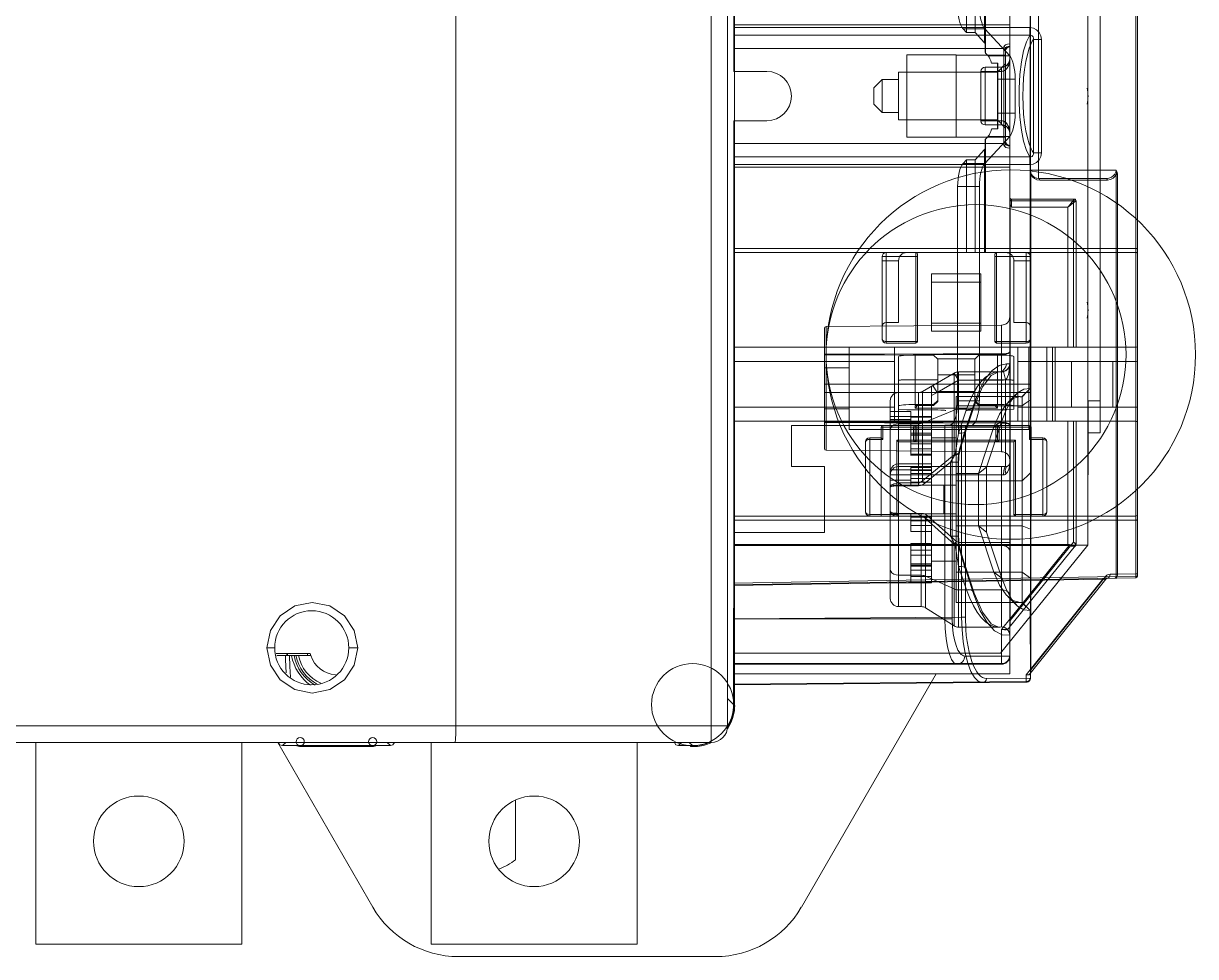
# Model space of a CAD drawing. Header units: millimetres. Extents: x -6000 to 26000, y -6000 to 26000.
# Drawn here: x 97.12 to 116.92, y -4474.11 to -4458.34 of the extents above; entities that cross this region are included whole.
import ezdxf

# ---------------------------------------------------------------- set-up
doc = ezdxf.new("R2010")
doc.units = ezdxf.units.MM
doc.header["$MEASUREMENT"] = 0
doc.layers.add('Чертеж и Рисунок_Ном._пера__7', color=7, linetype='Continuous', lineweight=15)

msp = doc.modelspace()

# ---------------------------------------------------------------- linework, layer by layer
at = {"layer": 'Чертеж и Рисунок_Ном._пера__7', "color": 7, "linetype": 'Continuous', "lineweight": 15}
for p, q in [((108.737, -4470.489), (108.737, -4448.651)), ((104.425, -4470.211), (104.425, -4448.929)), ((109.015, -4448.929), (109.015, -4470.211)), ((109.133, -4449.277), (109.133, -4469.863)), ((109.119, -4449.624), (109.119, -4459.153)), ((114.127, -4449.737), (114.127, -4469.403)), ((113.779, -4450.356), (113.779, -4468.784)), ((115.908, -4451.46), (115.908, -4467.68)), ((115.935, -4451.46), (115.935, -4467.68)), ((115.096, -4451.996), (115.096, -4467.154)), ((114.123, -4454.032), (114.123, -4464.511)), ((115.309, -4453.881), (115.309, -4465.259)), ((113.778, -4454.237), (113.778, -4464.091)), ((113.048, -4456.927), (113.048, -4458.494)), ((113.195, -4458.494), (113.195, -4456.927)), ((113.355, -4458.668), (113.355, -4456.927)), ((113.362, -4458.827), (113.362, -4456.927)), ((113.369, -4456.927), (113.369, -4458.843)), ((114.266, -4458.179), (114.266, -4460.961)), ((113.779, -4458.367), (109.119, -4458.367)), ((109.119, -4458.412), (114.116, -4458.412)), ((114.116, -4458.543), (114.116, -4458.412)), ((109.119, -4458.543), (114.116, -4458.543)), ((113.048, -4458.494), (112.991, -4458.432)), ((112.991, -4458.432), (113.358, -4458.432)), ((113.048, -4458.494), (113.195, -4458.494)), ((113.195, -4458.494), (113.355, -4458.668)), ((113.779, -4458.89), (113.358, -4458.432)), ((114.178, -4458.614), (114.178, -4460.526)), ((114.178, -4458.614), (114.313, -4458.614)), ((114.313, -4460.526), (114.313, -4458.614)), ((109.119, -4458.768), (113.682, -4458.768)), ((113.682, -4458.739), (113.682, -4460.401)), ((113.71, -4458.877), (113.71, -4458.764)), ((112.041, -4458.875), (112.041, -4460.263)), ((112.041, -4458.875), (112.875, -4458.875)), ((112.875, -4460.263), (112.875, -4458.877)), ((113.71, -4458.877), (112.875, -4458.877)), ((113.413, -4458.89), (113.369, -4458.843)), ((113.779, -4458.89), (113.413, -4458.89)), ((113.472, -4459.014), (113.578, -4459.014)), ((113.571, -4460.126), (113.571, -4459.014)), ((113.578, -4459.014), (113.578, -4460.126)), ((113.71, -4460.265), (113.71, -4458.877)), ((109.119, -4459.153), (109.676, -4459.153)), ((111.901, -4459.167), (111.901, -4459.973)), ((113.571, -4459.167), (111.901, -4459.167)), ((113.292, -4459.987), (113.292, -4459.153)), ((113.292, -4459.153), (113.64, -4459.153)), ((113.362, -4460.057), (113.362, -4459.083)), ((113.362, -4459.083), (113.64, -4459.083)), ((113.571, -4459.167), (113.71, -4459.028)), ((113.64, -4460.057), (113.64, -4459.083)), ((111.484, -4459.431), (111.623, -4459.292)), ((111.623, -4459.292), (111.623, -4459.848)), ((111.901, -4459.292), (111.623, -4459.292)), ((113.571, -4459.282), (113.871, -4459.282)), ((113.871, -4459.858), (113.871, -4459.282)), ((111.484, -4459.431), (111.484, -4459.709)), ((111.484, -4459.709), (111.623, -4459.848)), ((109.119, -4459.987), (109.119, -4469.516)), ((109.676, -4459.987), (109.119, -4459.987)), ((111.901, -4459.848), (111.623, -4459.848)), ((113.571, -4459.973), (111.901, -4459.973)), ((113.292, -4459.987), (113.64, -4459.987)), ((113.871, -4459.858), (113.571, -4459.858)), ((113.571, -4459.973), (113.71, -4460.113)), ((113.362, -4460.057), (113.64, -4460.057)), ((113.578, -4460.126), (113.472, -4460.126)), ((109.119, -4460.372), (113.682, -4460.372)), ((112.041, -4460.263), (112.875, -4460.263)), ((113.71, -4460.265), (112.875, -4460.265)), ((113.358, -4460.708), (113.779, -4460.25)), ((113.369, -4462.213), (113.362, -4460.313)), ((113.369, -4460.297), (113.413, -4460.25)), ((113.369, -4460.297), (113.369, -4462.213)), ((113.413, -4460.25), (113.779, -4460.25)), ((113.71, -4460.265), (113.71, -4460.377)), ((114.116, -4460.597), (109.119, -4460.597)), ((113.195, -4460.646), (113.355, -4460.472)), ((113.355, -4462.213), (113.355, -4460.472)), ((114.116, -4460.597), (114.116, -4460.728)), ((114.178, -4460.526), (114.313, -4460.526)), ((114.116, -4460.728), (109.119, -4460.728)), ((109.119, -4460.773), (113.779, -4460.773)), ((112.991, -4460.708), (113.048, -4460.646)), ((112.991, -4460.708), (113.358, -4460.708)), ((113.048, -4460.646), (113.048, -4462.213)), ((113.048, -4460.646), (113.195, -4460.646)), ((113.195, -4460.646), (113.195, -4462.213)), ((115.576, -4460.822), (114.127, -4460.822)), ((114.135, -4460.894), (114.127, -4460.894)), ((114.135, -4460.894), (114.135, -4469.265)), ((114.266, -4460.961), (115.409, -4460.961)), ((114.286, -4460.989), (115.429, -4460.989)), ((115.579, -4460.894), (115.579, -4467.645)), ((115.599, -4460.894), (115.579, -4460.894)), ((115.581, -4460.845), (115.588, -4460.842)), ((115.599, -4460.894), (115.599, -4467.644)), ((112.899, -4464.717), (112.899, -4461.1)), ((112.899, -4461.1), (113.266, -4461.1)), ((113.266, -4464.717), (113.266, -4461.1)), ((114.899, -4461.337), (113.779, -4461.337)), ((113.787, -4468.431), (113.787, -4461.337)), ((113.807, -4461.448), (113.807, -4461.309)), ((114.871, -4461.309), (113.807, -4461.309)), ((114.858, -4463.813), (114.858, -4461.337)), ((114.899, -4463.813), (114.899, -4461.337)), ((114.76, -4461.448), (113.807, -4461.448)), ((114.76, -4463.813), (114.76, -4461.448)), ((109.119, -4462.143), (115.908, -4462.143)), ((109.119, -4462.213), (115.908, -4462.213)), ((111.623, -4463.673), (111.623, -4462.282)), ((112.221, -4462.282), (111.623, -4462.282)), ((111.901, -4462.352), (111.623, -4462.352)), ((111.693, -4462.213), (111.693, -4463.743)), ((111.901, -4463.395), (111.901, -4462.352)), ((112.194, -4463.743), (112.194, -4462.213)), ((112.221, -4463.715), (112.221, -4462.241)), ((113.529, -4463.715), (113.529, -4462.241)), ((114.127, -4462.282), (113.529, -4462.282)), ((113.557, -4462.213), (113.557, -4463.743)), ((113.849, -4462.352), (113.849, -4463.395)), ((113.849, -4462.352), (114.127, -4462.352)), ((114.058, -4462.213), (114.058, -4463.743)), ((112.458, -4463.543), (112.458, -4462.575)), ((112.458, -4462.575), (113.292, -4462.575)), ((113.292, -4463.543), (113.292, -4462.575)), ((112.458, -4462.711), (113.292, -4462.711)), ((110.65, -4465.524), (110.65, -4463.492)), ((110.677, -4463.465), (113.641, -4463.439)), ((110.677, -4465.552), (110.677, -4463.465)), ((111.693, -4463.395), (111.901, -4463.395)), ((112.458, -4463.406), (113.292, -4463.406)), ((112.458, -4463.543), (113.292, -4463.543)), ((113.641, -4463.439), (113.641, -4465.577)), ((113.849, -4463.395), (114.058, -4463.395)), ((112.221, -4463.715), (111.693, -4463.715)), ((111.693, -4463.743), (112.194, -4463.743)), ((114.058, -4463.715), (113.529, -4463.715)), ((113.557, -4463.743), (114.058, -4463.743)), ((109.119, -4463.813), (115.908, -4463.813)), ((113.641, -4463.938), (110.65, -4463.945)), ((111.067, -4465.204), (111.067, -4463.813)), ((111.832, -4465.064), (111.832, -4463.813)), ((111.901, -4463.969), (111.901, -4464.86)), ((112.18, -4463.945), (112.18, -4464.779)), ((112.493, -4463.945), (112.18, -4463.945)), ((112.493, -4463.945), (112.562, -4464.014)), ((113.188, -4464.014), (113.258, -4463.945)), ((113.571, -4463.945), (113.258, -4463.945)), ((113.571, -4464.779), (113.571, -4463.945)), ((113.849, -4463.969), (113.849, -4464.86)), ((113.918, -4465.064), (113.918, -4463.813)), ((114.099, -4465.204), (114.099, -4463.813)), ((114.405, -4463.813), (114.405, -4465.064)), ((114.504, -4465.064), (114.504, -4463.813)), ((114.544, -4465.064), (114.544, -4463.813)), ((111.832, -4464.054), (109.119, -4464.054)), ((110.65, -4464.16), (111.067, -4464.16)), ((112.559, -4464.011), (113.192, -4464.011)), ((112.562, -4464.73), (112.562, -4464.014)), ((113.188, -4464.014), (113.188, -4464.73)), ((113.779, -4464.091), (113.722, -4464.091)), ((115.908, -4464.054), (113.918, -4464.054)), ((114.823, -4464.824), (114.823, -4464.054)), ((115.518, -4464.824), (115.518, -4464.054)), ((112.562, -4464.361), (112.18, -4464.361)), ((112.305, -4464.559), (112.843, -4464.249)), ((113.188, -4464.281), (112.562, -4464.281)), ((112.843, -4464.249), (112.843, -4465.631)), ((112.912, -4464.369), (112.843, -4464.249)), ((112.912, -4464.23), (112.912, -4465.265)), ((112.912, -4464.23), (113.64, -4464.23)), ((113.571, -4464.361), (113.188, -4464.361)), ((113.64, -4464.369), (113.64, -4464.23)), ((113.675, -4464.225), (113.71, -4464.36)), ((113.71, -4465.829), (113.71, -4464.36)), ((110.65, -4464.439), (114.127, -4464.439)), ((112.305, -4464.559), (112.305, -4466.07)), ((112.458, -4464.471), (112.458, -4467.791)), ((112.482, -4464.457), (112.551, -4464.578)), ((112.551, -4464.578), (112.912, -4464.369)), ((113.188, -4464.559), (112.562, -4464.559)), ((112.912, -4464.369), (113.64, -4464.369)), ((110.65, -4464.578), (114.127, -4464.578)), ((111.762, -4468.055), (111.762, -4464.717)), ((112.236, -4464.578), (112.236, -4466.153)), ((112.458, -4464.626), (112.551, -4464.578)), ((112.493, -4464.779), (112.562, -4464.71)), ((112.562, -4464.73), (112.493, -4464.797)), ((112.875, -4468.125), (112.875, -4464.647)), ((112.875, -4464.647), (113.957, -4464.647)), ((113.266, -4464.717), (112.899, -4464.717)), ((113.188, -4464.71), (113.258, -4464.779)), ((113.258, -4464.797), (113.188, -4464.73)), ((113.988, -4464.65), (113.988, -4468.122)), ((115.096, -4464.717), (115.309, -4464.717)), ((115.101, -4465.969), (115.101, -4464.717)), ((111.832, -4464.824), (109.119, -4464.824)), ((110.65, -4464.856), (111.067, -4464.856)), ((111.762, -4464.899), (112.11, -4464.899)), ((111.901, -4464.86), (111.901, -4468.194)), ((112.041, -4464.872), (111.901, -4464.86)), ((112.041, -4464.872), (112.562, -4464.872)), ((112.11, -4464.899), (112.11, -4465.643)), ((112.493, -4464.779), (112.18, -4464.779)), ((112.18, -4464.842), (112.18, -4464.797)), ((112.224, -4464.797), (112.18, -4464.842)), ((112.18, -4464.797), (112.493, -4464.797)), ((113.571, -4464.842), (112.18, -4464.842)), ((112.305, -4465.094), (112.843, -4464.875)), ((112.493, -4464.797), (112.493, -4464.779)), ((113.988, -4464.8), (112.875, -4464.8)), ((112.912, -4465.265), (113.047, -4464.861)), ((112.912, -4464.861), (113.047, -4464.861)), ((113.179, -4464.763), (113.044, -4465.166)), ((113.179, -4464.807), (113.044, -4465.211)), ((113.188, -4464.872), (113.71, -4464.872)), ((113.258, -4464.779), (113.258, -4464.797)), ((113.571, -4464.779), (113.258, -4464.779)), ((113.258, -4464.797), (113.571, -4464.797)), ((113.571, -4464.842), (113.526, -4464.797)), ((113.571, -4464.797), (113.571, -4464.842)), ((113.849, -4464.86), (113.71, -4464.872)), ((115.908, -4464.824), (113.918, -4464.824)), ((109.119, -4465.064), (115.908, -4465.064)), ((110.093, -4465.83), (110.093, -4465.134)), ((110.093, -4465.134), (114.113, -4465.134)), ((113.641, -4465.079), (110.65, -4465.071)), ((111.637, -4465.134), (111.637, -4465.371)), ((112.458, -4464.981), (111.762, -4464.981)), ((112.11, -4465.033), (111.762, -4465.033)), ((112.11, -4465.038), (111.762, -4465.038)), ((111.901, -4465.107), (112.236, -4465.107)), ((112.11, -4464.993), (112.458, -4464.993)), ((112.458, -4465.061), (112.11, -4465.061)), ((112.11, -4465.089), (112.458, -4465.089)), ((112.208, -4465.134), (112.208, -4465.412)), ((112.683, -4468.403), (112.683, -4465.131)), ((112.807, -4465.109), (112.807, -4468.403)), ((113.513, -4465.156), (112.875, -4465.156)), ((112.967, -4465.134), (112.967, -4468.37)), ((113.03, -4468.37), (113.03, -4465.134)), ((113.513, -4465.156), (113.249, -4465.944)), ((113.384, -4465.838), (113.645, -4465.058)), ((113.645, -4465.058), (113.513, -4465.156)), ((113.543, -4465.412), (113.543, -4465.134)), ((114.113, -4465.371), (114.113, -4465.134)), ((114.76, -4467.162), (114.76, -4465.064)), ((114.858, -4467.105), (114.858, -4465.064)), ((114.899, -4467.14), (114.899, -4465.064)), ((111.067, -4465.204), (114.099, -4465.204)), ((111.415, -4466.664), (111.415, -4465.343)), ((111.609, -4465.343), (111.415, -4465.343)), ((111.609, -4465.162), (111.609, -4466.664)), ((114.141, -4465.162), (111.609, -4465.162)), ((111.637, -4465.371), (111.609, -4465.343)), ((112.11, -4465.195), (112.458, -4465.195)), ((112.11, -4465.263), (112.458, -4465.263)), ((112.11, -4465.264), (112.458, -4465.264)), ((112.458, -4465.264), (112.11, -4465.27)), ((112.11, -4465.295), (112.458, -4465.295)), ((112.11, -4465.299), (112.458, -4465.299)), ((112.152, -4465.162), (112.152, -4465.384)), ((112.18, -4465.384), (112.18, -4465.162)), ((112.458, -4465.343), (112.875, -4465.343)), ((113.571, -4465.384), (113.571, -4465.162)), ((113.599, -4465.384), (113.599, -4465.162)), ((114.141, -4465.343), (114.113, -4465.371)), ((114.141, -4466.664), (114.141, -4465.162)), ((114.336, -4465.343), (114.141, -4465.343)), ((114.336, -4466.664), (114.336, -4465.343)), ((115.309, -4465.259), (115.101, -4465.259)), ((110.677, -4465.552), (113.641, -4465.577)), ((111.345, -4466.595), (111.345, -4465.412)), ((111.415, -4465.371), (111.637, -4465.371)), ((111.874, -4466.664), (111.874, -4465.384)), ((111.874, -4465.384), (113.877, -4465.384)), ((111.901, -4465.412), (111.874, -4465.384)), ((111.901, -4465.412), (113.849, -4465.412)), ((112.11, -4465.445), (112.458, -4465.445)), ((112.458, -4465.531), (112.11, -4465.531)), ((112.11, -4465.531), (112.458, -4465.533)), ((113.849, -4465.412), (113.877, -4465.384)), ((113.849, -4466.636), (113.849, -4465.412)), ((113.877, -4465.384), (113.877, -4466.664)), ((114.113, -4465.371), (114.336, -4465.371)), ((114.405, -4466.595), (114.405, -4465.412)), ((112.11, -4465.62), (112.458, -4465.62)), ((112.458, -4465.634), (112.11, -4465.634)), ((112.11, -4465.634), (112.458, -4465.643)), ((112.305, -4466.07), (112.843, -4465.631)), ((112.849, -4465.639), (112.843, -4465.631)), ((110.093, -4465.83), (110.65, -4465.83)), ((110.65, -4465.83), (110.65, -4466.942)), ((111.762, -4465.885), (112.458, -4465.885)), ((111.901, -4465.78), (112.458, -4465.78)), ((113.64, -4465.829), (111.901, -4465.829)), ((112.11, -4466.143), (112.11, -4465.846)), ((112.458, -4465.846), (112.11, -4465.846)), ((112.11, -4465.894), (112.458, -4465.894)), ((112.11, -4465.947), (112.458, -4465.947)), ((112.776, -4465.757), (112.34, -4466.113)), ((112.776, -4467.004), (112.776, -4465.757)), ((112.776, -4465.757), (112.915, -4465.757)), ((113.249, -4465.944), (112.875, -4465.944)), ((112.908, -4465.757), (112.908, -4467.004)), ((112.915, -4465.757), (112.915, -4467.004)), ((113.249, -4465.944), (113.384, -4465.838)), ((113.249, -4465.944), (113.249, -4466.828)), ((113.384, -4465.838), (113.384, -4466.934)), ((113.64, -4468.537), (113.64, -4465.829)), ((113.735, -4465.825), (113.729, -4465.827)), ((113.64, -4465.968), (111.762, -4465.968)), ((111.762, -4466.057), (112.11, -4466.057)), ((111.762, -4466.143), (112.875, -4466.143)), ((111.901, -4466.103), (112.236, -4466.103)), ((112.11, -4466.029), (112.458, -4466.029)), ((112.11, -4466.091), (112.458, -4466.091)), ((112.34, -4466.113), (112.305, -4466.07)), ((112.667, -4466.629), (112.667, -4466.143)), ((113.988, -4466.069), (112.875, -4466.069)), ((115.096, -4465.969), (115.101, -4465.969)), ((111.901, -4466.153), (112.236, -4466.153)), ((115.908, -4466.664), (109.119, -4466.664)), ((109.119, -4466.734), (115.908, -4466.734)), ((111.901, -4466.636), (111.415, -4466.636)), ((111.762, -4466.629), (112.875, -4466.629)), ((111.901, -4466.619), (112.285, -4466.619)), ((111.901, -4466.668), (112.285, -4466.668)), ((112.11, -4466.926), (112.11, -4466.629)), ((112.11, -4466.681), (112.458, -4466.681)), ((112.285, -4468.194), (112.285, -4466.619)), ((112.397, -4466.665), (112.359, -4466.707)), ((112.359, -4466.707), (112.359, -4468.216)), ((112.841, -4467.137), (112.359, -4466.707)), ((112.878, -4467.096), (112.397, -4466.665)), ((114.336, -4466.636), (113.849, -4466.636)), ((112.11, -4466.743), (112.458, -4466.743)), ((112.11, -4466.825), (112.458, -4466.825)), ((112.11, -4466.926), (112.458, -4466.926)), ((113.988, -4466.828), (112.875, -4466.828)), ((113.249, -4466.828), (113.513, -4467.615)), ((113.249, -4466.828), (113.384, -4466.934)), ((113.645, -4467.714), (113.384, -4466.934)), ((113.988, -4466.828), (114.127, -4466.886)), ((109.119, -4466.942), (110.65, -4466.942)), ((112.11, -4467.779), (112.11, -4467.129)), ((112.11, -4467.129), (112.458, -4467.129)), ((112.915, -4467.004), (112.776, -4467.004)), ((112.878, -4467.096), (112.841, -4467.137)), ((112.841, -4468.52), (112.841, -4467.137)), ((112.915, -4467.111), (112.915, -4468.542)), ((112.915, -4467.111), (113.779, -4467.111)), ((114.858, -4467.105), (113.787, -4468.431)), ((114.76, -4467.144), (109.119, -4467.144)), ((109.119, -4467.162), (114.76, -4467.162)), ((115.096, -4467.154), (109.133, -4467.154)), ((112.11, -4467.138), (112.458, -4467.138)), ((112.11, -4467.152), (112.458, -4467.152)), ((112.11, -4467.239), (112.458, -4467.239)), ((112.11, -4467.24), (112.458, -4467.24)), ((112.11, -4467.327), (112.458, -4467.327)), ((113.64, -4467.16), (112.915, -4467.16)), ((115.096, -4467.154), (113.622, -4468.979)), ((113.64, -4468.579), (114.782, -4467.164)), ((114.891, -4467.164), (113.772, -4468.549)), ((112.11, -4467.473), (112.458, -4467.473)), ((112.11, -4467.477), (112.458, -4467.477)), ((112.11, -4467.502), (112.458, -4467.502)), ((112.11, -4467.508), (112.458, -4467.508)), ((112.11, -4467.509), (112.458, -4467.509)), ((112.458, -4467.429), (112.875, -4467.429)), ((113.047, -4467.91), (112.915, -4467.516)), ((115.908, -4467.68), (109.119, -4467.799)), ((115.908, -4467.708), (109.119, -4467.826)), ((109.119, -4467.837), (115.349, -4467.728)), ((111.901, -4467.665), (112.285, -4467.665)), ((112.11, -4467.577), (112.458, -4467.577)), ((112.11, -4467.683), (112.458, -4467.683)), ((112.359, -4467.68), (112.841, -4467.895)), ((113.988, -4467.615), (112.875, -4467.615)), ((113.047, -4467.57), (113.179, -4467.965)), ((113.047, -4467.615), (113.179, -4468.009)), ((113.645, -4467.714), (113.513, -4467.615)), ((114.127, -4467.714), (113.988, -4467.615)), ((115.349, -4467.728), (114.058, -4469.344)), ((115.403, -4467.728), (114.125, -4469.327)), ((114.135, -4469.265), (115.398, -4467.684)), ((115.579, -4467.645), (115.474, -4467.647)), ((115.599, -4467.644), (115.908, -4467.638)), ((115.935, -4467.638), (115.908, -4467.638)), ((115.908, -4467.708), (115.908, -4467.638)), ((115.908, -4467.708), (115.908, -4467.68)), ((115.908, -4467.68), (115.935, -4467.68)), ((112.458, -4467.791), (111.762, -4467.791)), ((112.11, -4467.779), (112.458, -4467.779)), ((112.915, -4467.91), (113.64, -4467.91)), ((112.875, -4468.125), (113.957, -4468.125)), ((109.115, -4469.848), (109.115, -4468.229)), ((111.901, -4468.194), (112.285, -4468.194)), ((112.359, -4468.216), (112.841, -4468.52)), ((114.127, -4469.403), (114.123, -4468.261)), ((109.115, -4468.326), (109.126, -4468.326)), ((109.125, -4468.464), (109.115, -4468.464)), ((109.119, -4468.403), (112.967, -4468.37)), ((109.119, -4468.403), (112.807, -4468.403)), ((109.125, -4468.464), (109.125, -4469.85)), ((113.03, -4468.37), (112.967, -4468.37)), ((113.779, -4468.431), (113.779, -4468.529)), ((113.779, -4468.431), (113.787, -4468.431)), ((113.59, -4468.542), (112.915, -4468.542)), ((113.64, -4468.579), (113.64, -4469.168)), ((101.234, -4468.89), (101.365, -4468.89)), ((102.768, -4468.89), (102.617, -4468.89)), ((113.779, -4468.784), (113.779, -4469.328)), ((101.966, -4468.988), (101.391, -4468.988)), ((101.975, -4469.021), (101.4, -4469.021)), ((101.921, -4469.021), (101.921, -4468.988)), ((113.622, -4468.979), (109.133, -4468.979)), ((113.021, -4469.029), (113.779, -4469.029)), ((109.119, -4469.158), (113.64, -4469.158)), ((109.119, -4469.168), (113.64, -4469.168)), ((114.127, -4469.265), (114.135, -4469.265)), ((114.058, -4469.462), (109.119, -4469.505)), ((109.119, -4469.516), (114.058, -4469.473)), ((109.133, -4469.328), (113.779, -4469.328)), ((112.537, -4469.328), (110.26, -4473.271)), ((113.385, -4469.409), (114.123, -4469.403)), ((114.058, -4469.344), (114.058, -4469.462)), ((114.127, -4469.403), (114.123, -4469.403)), ((109.115, -4469.848), (109.015, -4469.748)), ((109.133, -4469.863), (109.125, -4469.85)), ((89.124, -4470.211), (109.015, -4470.211)), ((89.402, -4470.489), (108.737, -4470.489)), ((97.331, -4470.489), (97.331, -4473.897)), ((100.808, -4470.489), (100.808, -4473.897)), ((103.023, -4473.271), (101.416, -4470.489)), ((101.497, -4470.543), (101.551, -4470.489)), ((103.265, -4470.489), (103.319, -4470.543)), ((104.008, -4470.489), (104.008, -4473.897)), ((107.485, -4470.489), (107.485, -4473.897)), ((108.184, -4470.543), (108.237, -4470.489)), ((108.366, -4470.489), (108.42, -4470.543)), ((101.608, -4470.543), (103.208, -4470.543)), ((101.782, -4470.559), (101.796, -4470.545)), ((101.782, -4470.559), (103.034, -4470.559)), ((101.796, -4470.545), (103.02, -4470.545)), ((103.02, -4470.545), (103.034, -4470.559)), ((108.285, -4470.543), (108.42, -4470.543)), ((108.389, -4470.543), (108.389, -4470.559)), ((108.389, -4470.559), (108.403, -4470.545)), ((108.389, -4470.559), (108.438, -4470.559)), ((108.403, -4470.545), (108.43, -4470.545)), ((108.43, -4470.545), (108.438, -4470.559)), ((105.433, -4471.469), (105.433, -4472.471)), ((97.331, -4473.897), (100.808, -4473.897)), ((104.008, -4473.897), (107.485, -4473.897)), ((104.468, -4474.106), (108.814, -4474.106))]:
    msp.add_line(p, q, dxfattribs=at)
at = {"layer": 'Чертеж и Рисунок_Ном._пера__7', "color": 7, "linetype": 'Continuous', "lineweight": 15, "flags": 128}
for points in [[(114.116, -4458.412), (114.179, -4458.422), (114.233, -4458.45), (114.277, -4458.495), (114.303, -4458.55), (114.313, -4458.614)], [(114.116, -4460.597), (114.06, -4460.487), (114.013, -4460.333), (113.975, -4460.144), (113.95, -4459.927), (113.936, -4459.688), (113.936, -4459.443), (113.95, -4459.204), (113.976, -4458.99), (114.013, -4458.804), (114.06, -4458.651), (114.116, -4458.543)], [(114.178, -4460.526), (114.16, -4460.496), (114.142, -4460.461), (114.108, -4460.377), (114.077, -4460.274), (114.051, -4460.155), (114.03, -4460.021), (114.014, -4459.877), (114.005, -4459.726), (114.002, -4459.57), (114.005, -4459.414), (114.014, -4459.263), (114.03, -4459.119), (114.051, -4458.985), (114.077, -4458.866), (114.108, -4458.763), (114.142, -4458.679), (114.16, -4458.644), (114.178, -4458.614)], [(114.116, -4458.543), (114.14, -4458.544), (114.159, -4458.554), (114.172, -4458.571), (114.178, -4458.589), (114.178, -4458.614)], [(113.779, -4458.689), (113.741, -4458.693), (113.709, -4458.706), (113.689, -4458.722), (113.682, -4458.739)], [(113.71, -4458.795), (113.706, -4458.782), (113.696, -4458.772), (113.682, -4458.768)], [(113.71, -4458.764), (113.705, -4458.75), (113.697, -4458.743), (113.685, -4458.739)], [(113.779, -4458.728), (113.752, -4458.731), (113.729, -4458.74), (113.715, -4458.752), (113.71, -4458.764)], [(113.779, -4458.738), (113.753, -4458.743), (113.73, -4458.758), (113.715, -4458.781), (113.71, -4458.807)], [(113.779, -4458.944), (113.777, -4458.983), (113.77, -4459.018), (113.761, -4459.048), (113.749, -4459.074), (113.736, -4459.096), (113.721, -4459.114), (113.705, -4459.129), (113.688, -4459.14), (113.672, -4459.147), (113.656, -4459.151), (113.64, -4459.153)], [(113.779, -4458.944), (113.773, -4459.006), (113.759, -4459.052), (113.742, -4459.086), (113.724, -4459.111), (113.703, -4459.131), (113.668, -4459.149), (113.64, -4459.153)], [(113.779, -4460.196), (113.777, -4460.157), (113.77, -4460.122), (113.761, -4460.092), (113.749, -4460.066), (113.736, -4460.044), (113.721, -4460.026), (113.705, -4460.011), (113.688, -4460), (113.672, -4459.993), (113.656, -4459.989), (113.64, -4459.987)], [(113.779, -4460.196), (113.773, -4460.134), (113.759, -4460.088), (113.742, -4460.054), (113.724, -4460.03), (113.703, -4460.01), (113.668, -4459.992), (113.64, -4459.987)], [(113.71, -4460.345), (113.706, -4460.358), (113.696, -4460.368), (113.682, -4460.372)], [(113.682, -4460.401), (113.697, -4460.397), (113.705, -4460.39), (113.71, -4460.38)], [(113.682, -4460.401), (113.689, -4460.418), (113.711, -4460.436), (113.742, -4460.447), (113.779, -4460.452)], [(113.779, -4460.402), (113.753, -4460.397), (113.73, -4460.382), (113.715, -4460.36), (113.71, -4460.333)], [(113.71, -4460.377), (113.715, -4460.388), (113.73, -4460.401), (113.752, -4460.409), (113.779, -4460.412)], [(114.313, -4460.526), (114.303, -4460.591), (114.275, -4460.647), (114.23, -4460.692), (114.176, -4460.719), (114.116, -4460.728)], [(114.178, -4460.526), (114.178, -4460.552), (114.171, -4460.571), (114.157, -4460.588), (114.139, -4460.596), (114.116, -4460.597)], [(114.128, -4460.845), (114.127, -4460.829)], [(114.128, -4460.845), (114.129, -4460.858), (114.135, -4460.894)], [(114.286, -4460.989), (114.283, -4460.974), (114.273, -4460.963)], [(115.409, -4460.961), (115.455, -4460.956), (115.495, -4460.941), (115.528, -4460.919), (115.554, -4460.891), (115.571, -4460.857), (115.576, -4460.822)], [(115.416, -4460.963), (115.424, -4460.971), (115.429, -4460.985)], [(115.579, -4460.894), (115.556, -4460.93), (115.525, -4460.959), (115.483, -4460.98), (115.429, -4460.989)], [(115.576, -4460.822), (115.584, -4460.835)], [(115.579, -4460.894), (115.582, -4460.877), (115.582, -4460.861), (115.581, -4460.845)], [(113.779, -4461.356), (113.783, -4461.385), (113.793, -4461.415), (113.807, -4461.448)], [(113.787, -4461.337), (113.79, -4461.324)], [(113.795, -4461.315), (113.807, -4461.309)], [(114.871, -4461.309), (114.851, -4461.334), (114.828, -4461.363), (114.799, -4461.399), (114.76, -4461.448)], [(114.899, -4461.337), (114.876, -4461.355), (114.846, -4461.379), (114.807, -4461.41), (114.76, -4461.448)], [(114.858, -4461.337), (114.856, -4461.323), (114.849, -4461.313), (114.839, -4461.309)], [(115.935, -4462.155), (115.921, -4462.145), (115.908, -4462.143)], [(115.935, -4462.224), (115.921, -4462.214), (115.908, -4462.213)], [(111.693, -4463.715), (111.673, -4463.713), (111.662, -4463.711), (111.645, -4463.704), (111.633, -4463.695), (111.626, -4463.685), (111.623, -4463.673)], [(114.127, -4463.673), (114.123, -4463.687), (114.114, -4463.698), (114.099, -4463.707), (114.089, -4463.711), (114.077, -4463.714), (114.064, -4463.715)], [(110.65, -4463.945), (110.663, -4463.932), (110.677, -4463.93)], [(113.641, -4463.923), (112.653, -4463.925), (111.665, -4463.928), (110.677, -4463.93)], [(112.18, -4463.945), (112.125, -4463.945), (112.073, -4463.947), (112.025, -4463.949), (111.983, -4463.952), (111.948, -4463.956), (111.923, -4463.96), (111.907, -4463.964)], [(113.849, -4463.969), (113.828, -4463.96), (113.802, -4463.956), (113.767, -4463.952), (113.725, -4463.949), (113.677, -4463.947), (113.625, -4463.945), (113.571, -4463.945)], [(113.779, -4463.893), (113.772, -4463.907), (113.752, -4463.919), (113.721, -4463.929), (113.682, -4463.935), (113.641, -4463.938)], [(113.641, -4463.923), (113.683, -4463.922), (113.721, -4463.917), (113.752, -4463.911), (113.772, -4463.902), (113.779, -4463.893)], [(115.935, -4463.805), (115.921, -4463.812), (115.908, -4463.813)], [(113.722, -4464.091), (113.601, -4464.12), (113.484, -4464.204), (113.372, -4464.343), (113.269, -4464.533), (113.179, -4464.763)], [(113.722, -4464.091), (113.712, -4464.144), (113.699, -4464.169), (113.682, -4464.191), (113.661, -4464.209), (113.637, -4464.221), (113.59, -4464.23)], [(113.778, -4464.091), (113.767, -4464.144), (113.737, -4464.189), (113.693, -4464.219), (113.667, -4464.227), (113.64, -4464.23)], [(113.71, -4464.36), (113.72, -4464.351), (113.729, -4464.339), (113.744, -4464.31), (113.756, -4464.276), (113.765, -4464.241), (113.776, -4464.167), (113.779, -4464.091)], [(115.908, -4464.054), (115.921, -4464.053), (115.932, -4464.05)], [(112.18, -4464.361), (112.125, -4464.361), (112.073, -4464.362), (112.025, -4464.363), (111.983, -4464.364), (111.965, -4464.365), (111.948, -4464.366), (111.934, -4464.367), (111.923, -4464.368), (111.907, -4464.37)], [(113.047, -4464.861), (113.104, -4464.717), (113.165, -4464.591), (113.23, -4464.482), (113.298, -4464.392), (113.369, -4464.321), (113.442, -4464.271), (113.516, -4464.24), (113.59, -4464.23)], [(113.571, -4464.361), (113.625, -4464.361), (113.677, -4464.362), (113.725, -4464.363), (113.767, -4464.364), (113.786, -4464.365), (113.802, -4464.366), (113.816, -4464.367), (113.828, -4464.368), (113.844, -4464.37)], [(113.645, -4465.058), (113.722, -4464.861), (113.813, -4464.699), (113.912, -4464.584), (114.015, -4464.521), (114.122, -4464.511)], [(113.985, -4464.649), (114.031, -4464.603), (114.077, -4464.557), (114.122, -4464.511)], [(113.957, -4464.647), (113.834, -4464.681), (113.718, -4464.778), (113.607, -4464.942), (113.513, -4465.156)], [(112.701, -4464.884), (112.691, -4464.88), (112.678, -4464.877), (112.661, -4464.876), (112.639, -4464.874), (112.615, -4464.873), (112.562, -4464.872)], [(112.843, -4464.875), (112.865, -4464.867), (112.888, -4464.863), (112.912, -4464.861)], [(113.047, -4464.861), (113.075, -4464.864), (113.103, -4464.862), (113.13, -4464.855), (113.153, -4464.842), (113.17, -4464.825), (113.18, -4464.805), (113.183, -4464.784), (113.179, -4464.763)], [(113.188, -4464.872), (113.135, -4464.873), (113.111, -4464.874), (113.09, -4464.876), (113.073, -4464.877), (113.06, -4464.88), (113.05, -4464.883)], [(115.908, -4464.824), (115.921, -4464.825), (115.932, -4464.827)], [(110.65, -4465.071), (110.663, -4465.084), (110.677, -4465.086)], [(110.677, -4465.086), (111.665, -4465.088), (112.653, -4465.091), (113.641, -4465.093)], [(111.762, -4465.206), (111.769, -4465.175), (111.789, -4465.148), (111.82, -4465.126), (111.859, -4465.112), (111.901, -4465.107)], [(112.152, -4465.162), (112.159, -4465.148), (112.172, -4465.14), (112.193, -4465.135), (112.208, -4465.134)], [(112.236, -4465.107), (112.26, -4465.106), (112.283, -4465.101), (112.305, -4465.094)], [(112.683, -4465.131), (112.724, -4465.13), (112.76, -4465.127), (112.789, -4465.12), (112.807, -4465.109)], [(113.543, -4465.134), (113.557, -4465.135), (113.569, -4465.137), (113.585, -4465.144), (113.597, -4465.154)], [(113.774, -4465.111), (113.757, -4465.099), (113.74, -4465.093), (113.73, -4465.09), (113.719, -4465.087), (113.695, -4465.082), (113.641, -4465.079)], [(113.779, -4465.123), (113.772, -4465.114), (113.752, -4465.105), (113.721, -4465.099), (113.683, -4465.095), (113.641, -4465.093)], [(113.779, -4465.123), (113.774, -4465.111)], [(115.908, -4465.064), (115.921, -4465.065), (115.932, -4465.068)], [(113.044, -4465.166), (113.048, -4465.187), (113.045, -4465.208), (113.035, -4465.228), (113.018, -4465.245), (112.995, -4465.258), (112.968, -4465.265), (112.94, -4465.267), (112.912, -4465.265)], [(113.044, -4465.166), (113.006, -4465.285), (112.969, -4465.408), (112.932, -4465.534)], [(111.345, -4465.412), (111.349, -4465.398), (111.359, -4465.387), (111.372, -4465.379), (111.387, -4465.374), (111.404, -4465.371), (111.415, -4465.371)], [(112.208, -4465.412), (112.193, -4465.411), (112.182, -4465.409), (112.165, -4465.402), (112.154, -4465.392)], [(112.932, -4465.534), (112.936, -4465.549), (112.936, -4465.564), (112.932, -4465.579), (112.923, -4465.593), (112.91, -4465.605), (112.894, -4465.614), (112.857, -4465.624)], [(112.932, -4465.534), (112.93, -4465.545), (112.927, -4465.557), (112.924, -4465.57)], [(113.599, -4465.384), (113.591, -4465.398), (113.578, -4465.406), (113.557, -4465.411), (113.543, -4465.412)], [(114.336, -4465.371), (114.348, -4465.371), (114.366, -4465.375), (114.382, -4465.381), (114.394, -4465.389), (114.402, -4465.4), (114.405, -4465.412)], [(112.776, -4465.757), (112.811, -4465.697), (112.849, -4465.639)], [(112.924, -4465.57), (112.929, -4465.582), (112.929, -4465.595), (112.925, -4465.607), (112.915, -4465.617), (112.902, -4465.626), (112.886, -4465.632), (112.849, -4465.639)], [(112.924, -4465.57), (112.915, -4465.631), (112.91, -4465.693), (112.908, -4465.757)], [(111.768, -4465.885), (111.787, -4465.843), (111.818, -4465.809), (111.858, -4465.787), (111.901, -4465.78)], [(113.675, -4465.968), (113.676, -4465.943), (113.678, -4465.918), (113.681, -4465.893), (113.685, -4465.871), (113.691, -4465.853), (113.697, -4465.84)], [(113.714, -4465.954), (113.705, -4465.911), (113.704, -4465.89), (113.706, -4465.87), (113.711, -4465.854), (113.717, -4465.84), (113.726, -4465.831), (113.735, -4465.825)], [(113.735, -4465.825), (113.71, -4465.829)], [(113.779, -4465.76), (113.774, -4465.825), (113.763, -4465.872), (113.74, -4465.924), (113.714, -4465.954)], [(111.762, -4466.181), (111.769, -4466.157), (111.789, -4466.135), (111.82, -4466.118), (111.859, -4466.107), (111.901, -4466.103)], [(112.236, -4466.103), (112.255, -4466.101), (112.273, -4466.094), (112.305, -4466.07)], [(112.236, -4466.153), (112.272, -4466.148), (112.307, -4466.135), (112.34, -4466.113)], [(113.714, -4465.954), (113.701, -4465.962), (113.688, -4465.967), (113.675, -4465.968)], [(111.901, -4466.153), (111.874, -4466.153), (111.848, -4466.155), (111.823, -4466.158), (111.802, -4466.161), (111.785, -4466.166), (111.773, -4466.17)], [(111.345, -4466.595), (111.351, -4466.611), (111.367, -4466.625), (111.39, -4466.634), (111.415, -4466.636)], [(111.762, -4466.59), (111.769, -4466.599), (111.788, -4466.607), (111.821, -4466.614), (111.86, -4466.618), (111.901, -4466.619)], [(111.901, -4466.668), (111.874, -4466.667), (111.848, -4466.662), (111.823, -4466.655), (111.802, -4466.645), (111.785, -4466.633), (111.773, -4466.62), (111.765, -4466.606), (111.762, -4466.59)], [(111.762, -4466.59), (111.769, -4466.615), (111.789, -4466.636), (111.82, -4466.654), (111.859, -4466.665), (111.901, -4466.668)], [(112.285, -4466.619), (112.323, -4466.624), (112.361, -4466.639), (112.397, -4466.665)], [(112.285, -4466.619), (112.323, -4466.624), (112.36, -4466.639), (112.397, -4466.665)], [(112.285, -4466.668), (112.306, -4466.671), (112.325, -4466.679), (112.343, -4466.691), (112.359, -4466.707)], [(112.359, -4466.707), (112.325, -4466.679), (112.306, -4466.671), (112.285, -4466.668)], [(114.405, -4466.595), (114.399, -4466.611), (114.384, -4466.625), (114.361, -4466.634), (114.336, -4466.636)], [(115.935, -4466.653), (115.921, -4466.663), (115.908, -4466.664)], [(115.935, -4466.722), (115.921, -4466.732), (115.908, -4466.734)], [(112.849, -4467.128), (112.811, -4467.067), (112.776, -4467.004)], [(112.841, -4467.137), (112.865, -4467.15), (112.889, -4467.158), (112.915, -4467.16)], [(112.923, -4467.193), (112.928, -4467.182), (112.929, -4467.171), (112.925, -4467.16), (112.917, -4467.15), (112.904, -4467.142), (112.888, -4467.135), (112.869, -4467.131), (112.849, -4467.128)], [(112.858, -4467.147), (112.852, -4467.135)], [(112.915, -4467.111), (112.878, -4467.096)], [(112.908, -4467.004), (112.91, -4467.068), (112.915, -4467.132), (112.923, -4467.193)], [(114.858, -4467.105), (114.879, -4467.123), (114.886, -4467.132), (114.894, -4467.148), (114.893, -4467.161), (114.882, -4467.171), (114.861, -4467.176), (114.848, -4467.176), (114.817, -4467.173), (114.782, -4467.164)], [(114.788, -4467.147), (114.834, -4467.154), (114.87, -4467.155), (114.893, -4467.149), (114.899, -4467.138), (114.887, -4467.123), (114.858, -4467.105)], [(109.115, -4468.229), (109.118, -4468.218), (109.12, -4468.198), (109.12, -4468.184), (109.122, -4468.15), (109.124, -4468.106), (109.125, -4468.053), (109.127, -4467.992), (109.128, -4467.923), (109.129, -4467.848), (109.13, -4467.765), (109.132, -4467.585), (109.133, -4467.389), (109.133, -4467.186)], [(112.933, -4467.237), (112.936, -4467.221), (112.936, -4467.205), (112.931, -4467.19), (112.922, -4467.177), (112.909, -4467.166), (112.894, -4467.157), (112.858, -4467.147)], [(112.923, -4467.193), (112.926, -4467.209), (112.929, -4467.223), (112.933, -4467.237)], [(113.779, -4467.259), (113.773, -4467.228), (113.753, -4467.201), (113.722, -4467.179), (113.683, -4467.165), (113.64, -4467.16)], [(114.782, -4467.164), (114.788, -4467.147)], [(112.915, -4467.516), (112.943, -4467.514), (112.971, -4467.516), (112.998, -4467.523), (113.021, -4467.536), (113.038, -4467.553), (113.048, -4467.573), (113.051, -4467.594), (113.047, -4467.615)], [(111.901, -4467.665), (111.859, -4467.66), (111.82, -4467.646), (111.789, -4467.624), (111.769, -4467.597), (111.762, -4467.566)], [(112.285, -4467.665), (112.311, -4467.666), (112.336, -4467.671), (112.359, -4467.68)], [(113.513, -4467.615), (113.607, -4467.83), (113.718, -4467.994), (113.834, -4468.091), (113.957, -4468.125)], [(114.122, -4468.261), (114.015, -4468.251), (113.912, -4468.188), (113.813, -4468.073), (113.722, -4467.911), (113.645, -4467.714)], [(115.426, -4467.716), (115.386, -4467.719), (115.367, -4467.723), (115.349, -4467.728)], [(115.401, -4467.73), (115.39, -4467.735), (115.377, -4467.736), (115.363, -4467.733), (115.349, -4467.728)], [(115.474, -4467.647), (115.444, -4467.652), (115.419, -4467.665), (115.398, -4467.684)], [(115.398, -4467.684), (115.404, -4467.696), (115.407, -4467.709), (115.406, -4467.721), (115.401, -4467.73)], [(115.426, -4467.716), (115.442, -4467.712), (115.458, -4467.698), (115.465, -4467.687), (115.47, -4467.675), (115.474, -4467.647)], [(115.599, -4467.644), (115.597, -4467.67), (115.589, -4467.692), (115.576, -4467.708), (115.56, -4467.714)], [(115.579, -4467.645), (115.578, -4467.671), (115.575, -4467.692), (115.568, -4467.708), (115.56, -4467.714)], [(115.599, -4467.644), (115.585, -4467.644)], [(112.915, -4467.91), (112.889, -4467.909), (112.864, -4467.904), (112.841, -4467.895)], [(113.179, -4468.009), (113.183, -4467.988), (113.18, -4467.967), (113.17, -4467.947), (113.153, -4467.93), (113.13, -4467.917), (113.103, -4467.91), (113.075, -4467.908), (113.047, -4467.91)], [(113.59, -4468.542), (113.516, -4468.532), (113.442, -4468.501), (113.369, -4468.451), (113.298, -4468.38), (113.23, -4468.29), (113.165, -4468.181), (113.104, -4468.054), (113.047, -4467.91)], [(113.64, -4467.91), (113.683, -4467.915), (113.722, -4467.929), (113.753, -4467.951), (113.773, -4467.978), (113.779, -4468.009)], [(101.234, -4468.89), (101.293, -4468.596), (101.46, -4468.348), (101.708, -4468.183), (102.001, -4468.125), (102.294, -4468.183), (102.543, -4468.348), (102.709, -4468.596), (102.768, -4468.89)], [(113.779, -4468.676), (113.649, -4468.671), (113.521, -4468.601), (113.397, -4468.465), (113.281, -4468.264), (113.179, -4468.009)], [(114.122, -4468.261), (114.077, -4468.215), (114.031, -4468.169), (113.985, -4468.123)], [(112.683, -4468.403), (112.688, -4468.57), (112.703, -4468.734), (112.727, -4468.876), (112.759, -4468.996), (112.798, -4469.089), (112.841, -4469.147), (112.889, -4469.168)], [(113.021, -4469.029), (113.001, -4469.026), (112.98, -4469.017), (112.961, -4469.003), (112.941, -4468.984), (112.923, -4468.959), (112.905, -4468.928), (112.872, -4468.852), (112.845, -4468.758), (112.825, -4468.649), (112.812, -4468.529), (112.807, -4468.403)], [(112.967, -4468.37), (112.974, -4468.582), (112.994, -4468.791), (113.026, -4468.983), (113.069, -4469.148), (113.123, -4469.29), (113.183, -4469.392), (113.248, -4469.456), (113.32, -4469.479)], [(113.03, -4468.37), (113.037, -4468.58), (113.046, -4468.682), (113.059, -4468.781), (113.093, -4468.962), (113.114, -4469.044), (113.138, -4469.119), (113.164, -4469.186), (113.193, -4469.244), (113.222, -4469.295), (113.253, -4469.336), (113.285, -4469.368), (113.318, -4469.391), (113.352, -4469.405), (113.385, -4469.409)], [(113.64, -4468.579), (113.685, -4468.582), (113.725, -4468.577), (113.757, -4468.563), (113.777, -4468.542), (113.784, -4468.517)], [(113.779, -4468.529), (113.784, -4468.517)], [(113.784, -4468.517), (113.784, -4468.495), (113.785, -4468.466), (113.787, -4468.431)], [(113.779, -4468.529), (113.777, -4468.545), (113.768, -4468.56), (113.755, -4468.571), (113.737, -4468.58), (113.716, -4468.585), (113.692, -4468.586), (113.64, -4468.579)], [(113.64, -4468.537), (113.682, -4468.544), (113.72, -4468.564), (113.751, -4468.595), (113.771, -4468.634), (113.779, -4468.676)], [(113.779, -4468.676), (113.779, -4468.791), (113.779, -4468.909), (113.778, -4469.029)], [(102.768, -4468.89), (102.709, -4469.183), (102.543, -4469.431), (102.294, -4469.597), (102.001, -4469.655), (101.708, -4469.597), (101.46, -4469.431), (101.293, -4469.183), (101.234, -4468.89)], [(101.549, -4469.021), (101.55, -4469.095), (101.56, -4469.314)], [(101.633, -4469.387), (101.622, -4469.204), (101.616, -4469.021)], [(113.021, -4469.029), (113.012, -4469.08), (112.999, -4469.105), (112.982, -4469.127), (112.961, -4469.145), (112.937, -4469.158), (112.889, -4469.168)], [(113.64, -4469.158), (113.695, -4469.147), (113.72, -4469.135), (113.74, -4469.118), (113.769, -4469.077), (113.779, -4469.029)], [(113.778, -4469.029), (113.767, -4469.082), (113.737, -4469.127), (113.693, -4469.157), (113.667, -4469.165), (113.64, -4469.168)], [(114.131, -4469.311), (114.125, -4469.327), (114.109, -4469.339), (114.086, -4469.345), (114.058, -4469.344)], [(114.131, -4469.311), (114.127, -4469.322)], [(114.131, -4469.311), (114.132, -4469.299), (114.133, -4469.282), (114.135, -4469.265)], [(113.32, -4469.479), (113.344, -4469.474), (113.366, -4469.458), (113.381, -4469.435), (113.385, -4469.409)], [(114.127, -4469.322), (114.122, -4469.337), (114.108, -4469.346), (114.086, -4469.349), (114.058, -4469.344)], [(114.127, -4469.403), (114.122, -4469.426), (114.106, -4469.445), (114.084, -4469.458), (114.058, -4469.462)], [(114.123, -4469.403), (114.121, -4469.422), (114.115, -4469.438), (114.106, -4469.45), (114.096, -4469.459), (114.086, -4469.466), (114.076, -4469.47), (114.058, -4469.473)], [(114.058, -4469.473), (114.058, -4469.462)], [(104.409, -4470.489), (104.414, -4470.477), (104.418, -4470.443), (104.42, -4470.408), (104.422, -4470.366), (104.424, -4470.318), (104.425, -4470.265), (104.425, -4470.211)], [(101.497, -4470.543), (101.454, -4470.529), (101.429, -4470.491)], [(103.387, -4470.491), (103.362, -4470.529), (103.319, -4470.543)], [(108.184, -4470.543), (108.141, -4470.529), (108.116, -4470.491)], [(101.782, -4470.559), (101.742, -4470.546)], [(103.034, -4470.559), (103.074, -4470.546)]]:
    msp.add_lwpolyline(points, dxfattribs=at)
at = {"layer": 'Чертеж и Рисунок_Ном._пера__7', "color": 7, "linetype": 'Continuous', "lineweight": 15}
for points in [[(113.779, -4458.944), (113.773, -4458.985), (113.756, -4459.021), (113.728, -4459.052), (113.688, -4459.075), (113.64, -4459.083)], [(113.779, -4458.944), (113.772, -4458.988), (113.753, -4459.025), (113.725, -4459.055), (113.686, -4459.075), (113.64, -4459.083)], [(113.64, -4460.057), (113.686, -4460.065), (113.725, -4460.085), (113.753, -4460.115), (113.772, -4460.152), (113.779, -4460.196)], [(113.64, -4460.057), (113.688, -4460.065), (113.728, -4460.088), (113.756, -4460.119), (113.773, -4460.156), (113.779, -4460.196)], [(114.266, -4460.961), (114.224, -4460.954), (114.186, -4460.936), (114.155, -4460.906), (114.134, -4460.866), (114.127, -4460.822)], [(113.807, -4461.309), (113.793, -4461.305), (113.783, -4461.295), (113.779, -4461.281)], [(111.623, -4463.673), (111.635, -4463.712), (111.663, -4463.736), (111.693, -4463.743)], [(114.058, -4463.743), (114.09, -4463.735), (114.117, -4463.71), (114.127, -4463.673)], [(113.64, -4464.23), (113.711, -4464.211), (113.761, -4464.16), (113.779, -4464.091)], [(113.779, -4464.091), (113.775, -4464.124), (113.765, -4464.152), (113.75, -4464.176), (113.729, -4464.197), (113.705, -4464.214), (113.675, -4464.225)], [(113.179, -4464.807), (113.319, -4464.481), (113.466, -4464.288), (113.59, -4464.23)], [(113.89, -4464.605), (113.793, -4464.702), (113.745, -4464.749)], [(112.18, -4465.162), (112.183, -4465.149), (112.19, -4465.14), (112.208, -4465.134)], [(113.543, -4465.134), (113.556, -4465.137), (113.564, -4465.144), (113.571, -4465.162)], [(111.415, -4465.343), (111.382, -4465.351), (111.356, -4465.375), (111.345, -4465.412)], [(112.935, -4465.571), (112.971, -4465.446), (113.008, -4465.324), (113.044, -4465.21)], [(114.405, -4465.412), (114.395, -4465.375), (114.368, -4465.351), (114.336, -4465.343)], [(112.208, -4465.412), (112.194, -4465.409), (112.186, -4465.402), (112.18, -4465.384)], [(113.571, -4465.384), (113.567, -4465.397), (113.561, -4465.406), (113.543, -4465.412)], [(112.915, -4465.757), (112.917, -4465.702), (112.922, -4465.644), (112.929, -4465.595)], [(112.929, -4465.595), (112.932, -4465.582), (112.935, -4465.571)], [(113.779, -4465.76), (113.775, -4465.785), (113.761, -4465.807), (113.735, -4465.825)], [(111.345, -4466.595), (111.356, -4466.632), (111.382, -4466.656), (111.415, -4466.664)], [(111.345, -4466.595), (111.357, -4466.633), (111.385, -4466.657), (111.415, -4466.664)], [(114.336, -4466.664), (114.366, -4466.657), (114.394, -4466.633), (114.405, -4466.595)], [(114.336, -4466.664), (114.368, -4466.656), (114.394, -4466.632), (114.405, -4466.595)], [(112.928, -4467.17), (112.921, -4467.119), (112.917, -4467.06), (112.915, -4467.004)], [(112.935, -4467.2), (112.932, -4467.187), (112.928, -4467.17)], [(113.047, -4467.57), (113.01, -4467.454), (112.972, -4467.328), (112.935, -4467.2)], [(114.891, -4467.165), (114.897, -4467.153), (114.899, -4467.141)], [(115.403, -4467.728), (115.417, -4467.718)], [(113.589, -4468.542), (113.465, -4468.483), (113.318, -4468.289), (113.179, -4467.965)], [(113.745, -4468.023), (113.841, -4468.118), (113.89, -4468.167)], [(113.779, -4468.528), (113.777, -4468.54), (113.772, -4468.55)], [(113.64, -4469.168), (113.711, -4469.149), (113.761, -4469.098), (113.779, -4469.029)], [(113.64, -4469.168), (113.708, -4469.15), (113.759, -4469.101), (113.779, -4469.029)], [(114.058, -4469.473), (114.092, -4469.463), (114.118, -4469.438), (114.127, -4469.403)]]:
    msp.add_lwpolyline(points, dxfattribs=at)
for centre, radius in [((113.797, -4463.937), 3.12), ((113.21, -4463.937), 2.533), ((101.991, -4468.89), 0.626), ((108.422, -4469.849), 0.693), ((99.07, -4472.159), 0.765), ((105.746, -4472.159), 0.765)]:
    msp.add_circle(centre, radius, dxfattribs=at)
for centre, radius, start, end in [((113.779, -4458.805), 0.0695, 90, 180), ((113.779, -4458.807), 0.0695, 90, 180), ((113.64, -4458.944), 0.139, 270.0006, 0), ((109.676, -4459.57), 0.417, 270, 90), ((113.362, -4459.153), 0.0695, 90, 180), ((114.503, -4459.57), 0.598, 346.9214, 12.846), ((113.362, -4459.987), 0.0695, 180, 270), ((113.64, -4460.196), 0.139, 0, 89.9994), ((113.779, -4460.333), 0.0695, 180, 270), ((113.779, -4460.335), 0.0695, 180, 270), ((114.266, -4460.822), 0.139, 179.9996, 269.9996), ((114.286, -4460.822), 0.167, 205.5322, 269.9972), ((115.422, -4460.866), 0.161, 7.5075, 15.8377), ((115.475, -4460.894), 0.124, 359.9715, 24.9277), ((113.807, -4461.281), 0.0278, 180, 270), ((114.871, -4461.337), 0.0278, 0, 90.0046), ((111.693, -4462.282), 0.0695, 90, 180), ((112.041, -4462.352), 0.139, 90, 180), ((112.194, -4462.241), 0.0278, 360, 90), ((113.557, -4462.241), 0.0278, 90, 180.0001), ((113.71, -4462.352), 0.139, 0, 90), ((114.058, -4462.282), 0.0696, 0, 90), ((114.503, -4463.187), 0.598, 346.9214, 12.846), ((113.64, -4463.3), 0.139, 270.5, 0), ((110.677, -4463.492), 0.0278, 90.5, 180), ((111.693, -4463.465), 0.0695, 90, 180), ((114.058, -4463.465), 0.0696, 0, 90), ((111.693, -4463.673), 0.0695, 180, 270), ((112.194, -4463.715), 0.0278, 270, 0), ((113.557, -4463.715), 0.0278, 180, 270), ((114.058, -4463.673), 0.0696, 270, 0), ((116.365, -4463.93), 2.723, 179.8489, 180.155), ((114.099, -4463.785), 0.0278, 270, 359.9976), ((113.64, -4464.091), 0.139, 270, 360), ((112.912, -4464.369), 0.139, 90, 120), ((113.64, -4464.091), 0.278, 270, 284.4775), ((112.236, -4464.439), 0.139, 270, 300), ((178.154, -4528.145), 90.272, 135.1762, 135.30101), ((111.901, -4464.717), 0.139, 90, 180.0001), ((113.957, -4464.876), 0.228, 82.9522, 89.9952), ((117.236, -4469.515), 5.725, 122.8846, 124.5583), ((113.531, -4465.079), 2.854, 179.8546, 180.1462), ((111.637, -4465.162), 0.0278, 90, 180), ((112.208, -4465.162), 0.0278, 90, 180), ((113.543, -4465.162), 0.0278, 0, 90), ((116.357, -4465.086), 2.716, 179.8487, 180.1513), ((114.113, -4465.162), 0.0278, 0, 90), ((111.415, -4465.412), 0.0696, 90, 180), ((129.412, -4468.018), 16.727, 170.5275, 171.7731), ((114.099, -4465.231), 0.0278, 0.0024, 90), ((114.336, -4465.412), 0.0695, 0, 90), ((110.677, -4465.524), 0.0278, 180, 269.5), ((112.208, -4465.384), 0.0278, 180, 270), ((113.543, -4465.384), 0.0278, 270, 0), ((112.914, -4465.747), 0.136, 114.986, 121.4924), ((113.085, -4465.743), 0.258, 152.5481, 156.2697), ((113.64, -4465.717), 0.139, 0, 89.5), ((111.901, -4465.968), 0.139, 89.986, 179.986), ((113.638, -4477.687), 11.858, 89.6554, 89.9914), ((113.71, -4465.76), 0.0696, 291.6566, 0.0001), ((111.211, -4462.931), 4.19, 311.5044, 314.097), ((113.639, -4468.69), 2.722, 89.2431, 89.975), ((111.415, -4466.595), 0.0696, 180, 270), ((111.874, -4466.636), 0.0278, 270, 0), ((113.877, -4466.636), 0.0278, 180, 270), ((114.336, -4466.595), 0.0695, 270, 0), ((112.918, -4467.022), 0.139, 236.1656, 244.2767), ((129.012, -4464.826), 16.32, 188.1777, 189.4889), ((119.987, -4465.302), 7.315, 195.3396, 198.4323), ((114.76, -4467.289), 0.145, 78.6542, 89.8312), ((114.76, -4467.253), 0.0914, 75.7203, 89.9272), ((115.908, -4467.68), 0.0278, 271, 0.0003), ((111.901, -4468.055), 0.139, 180, 270), ((113.957, -4467.896), 0.229, 270.0107, 277.0275), ((181.786, -4401.026), 95.385, 224.70187, 224.82002), ((112.285, -4468.333), 0.139, 57.6885, 90), ((112.915, -4468.403), 0.139, 237.6885, 270), ((113.59, -4468.264), 0.278, 270.0468, 280.3642), ((113.639, -4468.678), 0.14, 0.0461, 89.5248), ((102.407, -4468.89), 0.845, 186.665, 188.5962), ((102.408, -4468.89), 0.837, 186.7484, 189.1576), ((102.408, -4468.89), 0.768, 189.827, 235.4028), ((102.408, -4468.89), 0.727, 190.3975, 240.2003), ((102.408, -4468.89), 0.696, 190.8647, 242.5043), ((102.408, -4468.89), 0.654, 191.5673, 246.2641), ((102.408, -4468.89), 0.452, 196.8616, 267.7642), ((113.64, -4469.029), 0.139, 269.9998, 0), ((114.058, -4469.403), 0.0696, 270, 0), ((108.42, -4469.848), 0.695, 330.0033, 0.0027), ((108.438, -4469.863), 0.696, 330.0006, 0.0002), ((108.737, -4470.211), 0.278, 270, 0), ((108.438, -4469.863), 0.696, 325.6777, 328.5712), ((108.44, -4469.864), 0.693, 328.572, 329.995), ((108.419, -4469.847), 0.697, 287.3737, 296.7869), ((108.438, -4469.863), 0.696, 292.5248, 295.6906), ((108.419, -4469.844), 0.7, 270.0476, 287.3124), ((108.438, -4469.864), 0.695, 269.997, 292.5264), ((104.842, -4471.741), 0.939, 289.1548, 309.0228), ((104.468, -4472.437), 1.669, 210, 270), ((108.814, -4472.437), 1.669, 270, 330)]:
    msp.add_arc(centre, radius, start, end, dxfattribs=at)
for centre, major_axis, ratio, start_param, end_param in [((113.039, -4458.04), (0, 0.417), 0.334595, 1.570796, 2.792527), ((113.406, -4458.04), (0, 0.417), 0.334595, 1.570796, 2.792527), ((113.223, -4458.684), (0.139, 0), 0.36397, 0, 0.322886), ((113.501, -4458.827), (0.139, 0), 0.36397, 3.141593, 3.464479), ((113.365, -4459.282), (0, 0.417), 0.334595, 5.412478, 5.934119), ((113.731, -4459.282), (0, 0.417), 0.334595, 4.712389, 5.934119), ((113.731, -4459.858), (0, 0.417), 0.334595, 3.490659, 4.712389), ((113.365, -4459.858), (0, 0.417), 0.334595, 3.490659, 4.0123), ((113.501, -4460.313), (0.139, 0), 0.36397, 2.818707, 3.141593), ((113.223, -4460.456), (0.139, 0), 0.36397, 5.960299, 6.283185), ((113.039, -4461.1), (0, 0.417), 0.334595, 0.349066, 1.570796), ((113.406, -4461.1), (0, 0.417), 0.334595, 0.349066, 1.570796), ((112.76, -4464.717), (0, 0.417), 0.334595, 3.489868, 4.712389), ((113.126, -4464.717), (0, 0.417), 0.334595, 3.141593, 4.712389), ((112.18, -4464.804), (0.278, 0), 0.087489, 1.570796, 3.141593), ((113.571, -4464.804), (0.278, 0), 0.087489, 0, 1.570796), ((111.774, -4464.717), (7.963, 0), 0.052408, 4.712389, 4.826807), ((102.412, -4468.89), (0.456, 0), 0.999962, 3.358819, 3.43435), ((108.43, -4469.85), (-0.358, 0.596), 0.999948, 3.611859, 4.171908), ((108.43, -4469.85), (-0.358, 0.596), 0.999948, 2.601249, 3.055941), ((101.608, -4470.555), (0.695, 0), 0.017455, 1.570796, 1.731183), ((103.208, -4470.555), (0.695, 0), 0.017455, 1.41041, 1.570796), ((108.285, -4470.555), (0.695, 0), 0.017455, 1.570796, 1.717015)]:
    msp.add_ellipse(centre, major_axis=major_axis, ratio=ratio, start_param=start_param, end_param=end_param, dxfattribs=at)
for centre, major_axis in [((101.796, -4470.476), (0.0492, 0.0492)), ((103.02, -4470.476), (-0.0492, 0.0492))]:
    msp.add_ellipse(centre, major_axis=major_axis, ratio=0.999924, dxfattribs=at)

doc.saveas('drawing.dxf')
